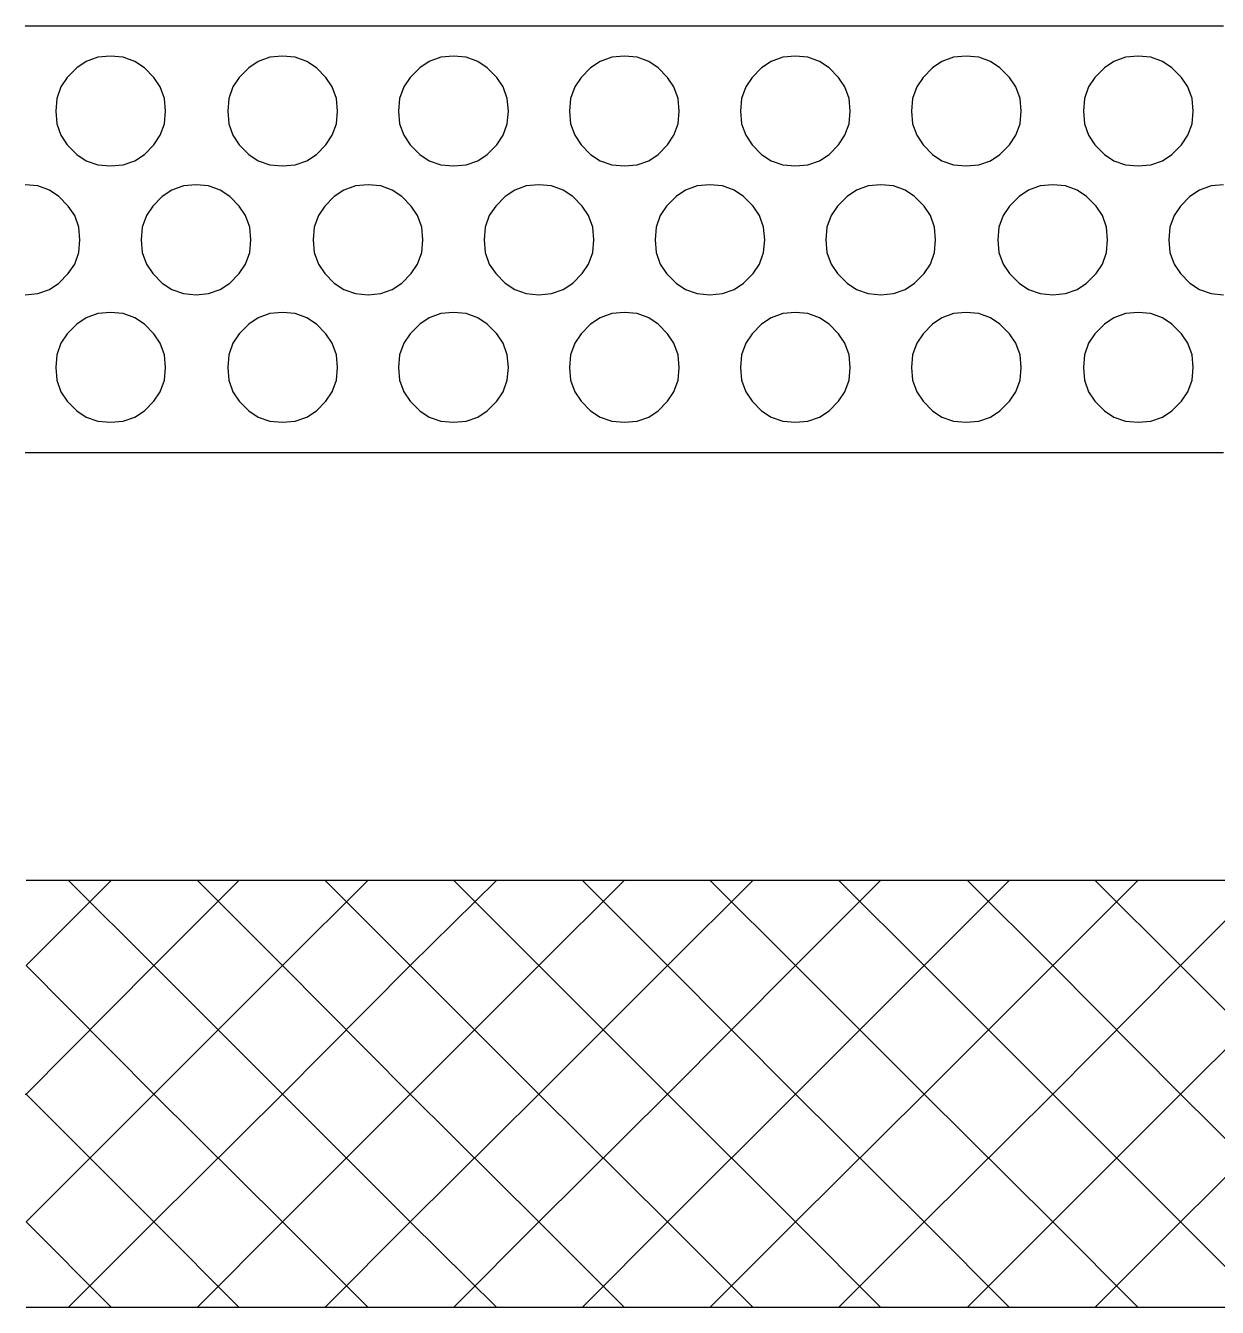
# Model space of a CAD drawing. Header units: inches. Extents: x 47316 to 59086, y 3141 to 11743.
# Drawn here: x 50325.12 to 50339.08, y 3738.15 to 3753.15 of the extents above; entities that cross this region are included whole.
import ezdxf

# ---------------------------------------------------------------- set-up
doc = ezdxf.new("R2010")
doc.units = ezdxf.units.IN
doc.header["$MEASUREMENT"] = 0

msp = doc.modelspace()

# ---------------------------------------------------------------- linework, layer by layer
at = {"color": 0, "lineweight": -3}
for p, q in [((50325.118, 3753.154), (50326.119, 3753.154)), ((50326.119, 3753.154), (50327.119, 3753.154)), ((50327.119, 3753.154), (50328.132, 3753.154)), ((50328.132, 3753.154), (50329.133, 3753.154)), ((50329.133, 3753.154), (50330.133, 3753.154)), ((50330.133, 3753.154), (50331.134, 3753.154)), ((50331.134, 3753.154), (50332.135, 3753.154)), ((50332.135, 3753.154), (50333.135, 3753.154)), ((50333.135, 3753.154), (50334.136, 3753.154)), ((50334.136, 3753.154), (50335.137, 3753.154)), ((50335.137, 3753.154), (50336.137, 3753.154)), ((50336.137, 3753.154), (50337.15, 3753.154)), ((50337.15, 3753.154), (50338.151, 3753.154)), ((50338.151, 3753.154), (50339.151, 3753.154)), ((50325.97, 3752.784), (50325.834, 3752.734)), ((50326.119, 3752.796), (50325.97, 3752.784)), ((50326.267, 3752.784), (50326.119, 3752.796)), ((50326.403, 3752.734), (50326.267, 3752.784)), ((50327.984, 3752.784), (50327.848, 3752.734)), ((50328.132, 3752.796), (50327.984, 3752.784)), ((50328.28, 3752.784), (50328.132, 3752.796)), ((50328.416, 3752.734), (50328.28, 3752.784)), ((50329.985, 3752.784), (50329.849, 3752.734)), ((50330.133, 3752.796), (50329.985, 3752.784)), ((50330.282, 3752.784), (50330.133, 3752.796)), ((50330.418, 3752.734), (50330.282, 3752.784)), ((50331.986, 3752.784), (50331.851, 3752.734)), ((50332.135, 3752.796), (50331.986, 3752.784)), ((50332.283, 3752.784), (50332.135, 3752.796)), ((50332.419, 3752.734), (50332.283, 3752.784)), ((50333.988, 3752.784), (50333.852, 3752.734)), ((50334.136, 3752.796), (50333.988, 3752.784)), ((50334.284, 3752.784), (50334.136, 3752.796)), ((50334.42, 3752.734), (50334.284, 3752.784)), ((50335.989, 3752.784), (50335.853, 3752.734)), ((50336.137, 3752.796), (50335.989, 3752.784)), ((50336.285, 3752.784), (50336.137, 3752.796)), ((50336.421, 3752.734), (50336.285, 3752.784)), ((50338.002, 3752.784), (50337.867, 3752.734)), ((50338.151, 3752.796), (50338.002, 3752.784)), ((50338.299, 3752.784), (50338.151, 3752.796)), ((50338.435, 3752.734), (50338.299, 3752.784)), ((50325.723, 3752.66), (50325.612, 3752.549)), ((50325.834, 3752.734), (50325.723, 3752.66)), ((50326.514, 3752.66), (50326.403, 3752.734)), ((50326.625, 3752.549), (50326.514, 3752.66)), ((50327.737, 3752.66), (50327.626, 3752.549)), ((50327.848, 3752.734), (50327.737, 3752.66)), ((50328.528, 3752.66), (50328.416, 3752.734)), ((50328.639, 3752.549), (50328.528, 3752.66)), ((50329.738, 3752.66), (50329.627, 3752.549)), ((50329.849, 3752.734), (50329.738, 3752.66)), ((50330.529, 3752.66), (50330.418, 3752.734)), ((50330.64, 3752.549), (50330.529, 3752.66)), ((50331.739, 3752.66), (50331.628, 3752.549)), ((50331.851, 3752.734), (50331.739, 3752.66)), ((50332.53, 3752.66), (50332.419, 3752.734)), ((50332.641, 3752.549), (50332.53, 3752.66)), ((50333.741, 3752.66), (50333.629, 3752.549)), ((50333.852, 3752.734), (50333.741, 3752.66)), ((50334.531, 3752.66), (50334.42, 3752.734)), ((50334.642, 3752.549), (50334.531, 3752.66)), ((50335.742, 3752.66), (50335.631, 3752.549)), ((50335.853, 3752.734), (50335.742, 3752.66)), ((50336.532, 3752.66), (50336.421, 3752.734)), ((50336.644, 3752.549), (50336.532, 3752.66)), ((50337.755, 3752.66), (50337.644, 3752.549)), ((50337.867, 3752.734), (50337.755, 3752.66)), ((50338.546, 3752.66), (50338.435, 3752.734)), ((50338.657, 3752.549), (50338.546, 3752.66)), ((50325.612, 3752.549), (50325.538, 3752.438)), ((50326.699, 3752.438), (50326.625, 3752.549)), ((50327.626, 3752.549), (50327.552, 3752.438)), ((50328.713, 3752.438), (50328.639, 3752.549)), ((50329.627, 3752.549), (50329.553, 3752.438)), ((50330.714, 3752.438), (50330.64, 3752.549)), ((50331.628, 3752.549), (50331.554, 3752.438)), ((50332.715, 3752.438), (50332.641, 3752.549)), ((50333.629, 3752.549), (50333.555, 3752.438)), ((50334.717, 3752.438), (50334.642, 3752.549)), ((50335.631, 3752.549), (50335.557, 3752.438)), ((50336.718, 3752.438), (50336.644, 3752.549)), ((50337.644, 3752.549), (50337.57, 3752.438)), ((50338.731, 3752.438), (50338.657, 3752.549)), ((50325.538, 3752.438), (50325.489, 3752.302)), ((50326.749, 3752.302), (50326.699, 3752.438)), ((50327.552, 3752.438), (50327.502, 3752.302)), ((50328.762, 3752.302), (50328.713, 3752.438)), ((50329.553, 3752.438), (50329.503, 3752.302)), ((50330.763, 3752.302), (50330.714, 3752.438)), ((50331.554, 3752.438), (50331.505, 3752.302)), ((50332.765, 3752.302), (50332.715, 3752.438)), ((50333.555, 3752.438), (50333.506, 3752.302)), ((50334.766, 3752.302), (50334.717, 3752.438)), ((50335.557, 3752.438), (50335.507, 3752.302)), ((50336.767, 3752.302), (50336.718, 3752.438)), ((50337.57, 3752.438), (50337.521, 3752.302)), ((50338.781, 3752.302), (50338.731, 3752.438)), ((50325.489, 3752.302), (50325.476, 3752.154)), ((50326.761, 3752.154), (50326.749, 3752.302)), ((50327.502, 3752.302), (50327.49, 3752.154)), ((50328.775, 3752.154), (50328.762, 3752.302)), ((50329.503, 3752.302), (50329.491, 3752.154)), ((50330.776, 3752.154), (50330.763, 3752.302)), ((50331.505, 3752.302), (50331.492, 3752.154)), ((50332.777, 3752.154), (50332.765, 3752.302)), ((50333.506, 3752.302), (50333.494, 3752.154)), ((50334.778, 3752.154), (50334.766, 3752.302)), ((50335.507, 3752.302), (50335.495, 3752.154)), ((50336.78, 3752.154), (50336.767, 3752.302)), ((50337.521, 3752.302), (50337.508, 3752.154)), ((50338.793, 3752.154), (50338.781, 3752.302)), ((50325.476, 3752.154), (50325.489, 3752.006)), ((50326.749, 3752.006), (50326.761, 3752.154)), ((50327.49, 3752.154), (50327.502, 3752.006)), ((50328.762, 3752.006), (50328.775, 3752.154)), ((50329.491, 3752.154), (50329.503, 3752.006)), ((50330.763, 3752.006), (50330.776, 3752.154)), ((50331.492, 3752.154), (50331.505, 3752.006)), ((50332.765, 3752.006), (50332.777, 3752.154)), ((50333.494, 3752.154), (50333.506, 3752.006)), ((50334.766, 3752.006), (50334.778, 3752.154)), ((50335.495, 3752.154), (50335.507, 3752.006)), ((50336.767, 3752.006), (50336.78, 3752.154)), ((50337.508, 3752.154), (50337.521, 3752.006)), ((50338.781, 3752.006), (50338.793, 3752.154)), ((50325.489, 3752.006), (50325.538, 3751.87)), ((50325.538, 3751.87), (50325.612, 3751.759)), ((50326.625, 3751.759), (50326.699, 3751.87)), ((50326.699, 3751.87), (50326.749, 3752.006)), ((50327.502, 3752.006), (50327.552, 3751.87)), ((50327.552, 3751.87), (50327.626, 3751.759)), ((50328.639, 3751.759), (50328.713, 3751.87)), ((50328.713, 3751.87), (50328.762, 3752.006)), ((50329.503, 3752.006), (50329.553, 3751.87)), ((50329.553, 3751.87), (50329.627, 3751.759)), ((50330.64, 3751.759), (50330.714, 3751.87)), ((50330.714, 3751.87), (50330.763, 3752.006)), ((50331.505, 3752.006), (50331.554, 3751.87)), ((50331.554, 3751.87), (50331.628, 3751.759)), ((50332.641, 3751.759), (50332.715, 3751.87)), ((50332.715, 3751.87), (50332.765, 3752.006)), ((50333.506, 3752.006), (50333.555, 3751.87)), ((50333.555, 3751.87), (50333.629, 3751.759)), ((50334.642, 3751.759), (50334.717, 3751.87)), ((50334.717, 3751.87), (50334.766, 3752.006)), ((50335.507, 3752.006), (50335.557, 3751.87)), ((50335.557, 3751.87), (50335.631, 3751.759)), ((50336.644, 3751.759), (50336.718, 3751.87)), ((50336.718, 3751.87), (50336.767, 3752.006)), ((50337.521, 3752.006), (50337.57, 3751.87)), ((50337.57, 3751.87), (50337.644, 3751.759)), ((50338.657, 3751.759), (50338.731, 3751.87)), ((50338.731, 3751.87), (50338.781, 3752.006)), ((50325.612, 3751.759), (50325.723, 3751.647)), ((50326.514, 3751.647), (50326.625, 3751.759)), ((50327.626, 3751.759), (50327.737, 3751.647)), ((50328.528, 3751.647), (50328.639, 3751.759)), ((50329.627, 3751.759), (50329.738, 3751.647)), ((50330.529, 3751.647), (50330.64, 3751.759)), ((50331.628, 3751.759), (50331.739, 3751.647)), ((50332.53, 3751.647), (50332.641, 3751.759)), ((50333.629, 3751.759), (50333.741, 3751.647)), ((50334.531, 3751.647), (50334.642, 3751.759)), ((50335.631, 3751.759), (50335.742, 3751.647)), ((50336.532, 3751.647), (50336.644, 3751.759)), ((50337.644, 3751.759), (50337.755, 3751.647)), ((50338.546, 3751.647), (50338.657, 3751.759)), ((50325.723, 3751.647), (50325.834, 3751.573)), ((50325.834, 3751.573), (50325.97, 3751.524)), ((50326.267, 3751.524), (50326.403, 3751.573)), ((50326.403, 3751.573), (50326.514, 3751.647)), ((50327.737, 3751.647), (50327.848, 3751.573)), ((50327.848, 3751.573), (50327.984, 3751.524)), ((50328.28, 3751.524), (50328.416, 3751.573)), ((50328.416, 3751.573), (50328.528, 3751.647)), ((50329.738, 3751.647), (50329.849, 3751.573)), ((50329.849, 3751.573), (50329.985, 3751.524)), ((50330.282, 3751.524), (50330.418, 3751.573)), ((50330.418, 3751.573), (50330.529, 3751.647)), ((50331.739, 3751.647), (50331.851, 3751.573)), ((50331.851, 3751.573), (50331.986, 3751.524)), ((50332.283, 3751.524), (50332.419, 3751.573)), ((50332.419, 3751.573), (50332.53, 3751.647)), ((50333.741, 3751.647), (50333.852, 3751.573)), ((50333.852, 3751.573), (50333.988, 3751.524)), ((50334.284, 3751.524), (50334.42, 3751.573)), ((50334.42, 3751.573), (50334.531, 3751.647)), ((50335.742, 3751.647), (50335.853, 3751.573)), ((50335.853, 3751.573), (50335.989, 3751.524)), ((50336.285, 3751.524), (50336.421, 3751.573)), ((50336.421, 3751.573), (50336.532, 3751.647)), ((50337.755, 3751.647), (50337.867, 3751.573)), ((50337.867, 3751.573), (50338.002, 3751.524)), ((50338.299, 3751.524), (50338.435, 3751.573)), ((50338.435, 3751.573), (50338.546, 3751.647)), ((50325.97, 3751.524), (50326.119, 3751.511)), ((50326.119, 3751.511), (50326.267, 3751.524)), ((50327.984, 3751.524), (50328.132, 3751.511)), ((50328.132, 3751.511), (50328.28, 3751.524)), ((50329.985, 3751.524), (50330.133, 3751.511)), ((50330.133, 3751.511), (50330.282, 3751.524)), ((50331.986, 3751.524), (50332.135, 3751.511)), ((50332.135, 3751.511), (50332.283, 3751.524)), ((50333.988, 3751.524), (50334.136, 3751.511)), ((50334.136, 3751.511), (50334.284, 3751.524)), ((50335.989, 3751.524), (50336.137, 3751.511)), ((50336.137, 3751.511), (50336.285, 3751.524)), ((50338.002, 3751.524), (50338.151, 3751.511)), ((50338.151, 3751.511), (50338.299, 3751.524)), ((50325.266, 3751.277), (50325.118, 3751.289)), ((50325.402, 3751.227), (50325.266, 3751.277)), ((50326.971, 3751.277), (50326.835, 3751.227)), ((50327.119, 3751.289), (50326.971, 3751.277)), ((50327.267, 3751.277), (50327.119, 3751.289)), ((50327.403, 3751.227), (50327.267, 3751.277)), ((50328.985, 3751.277), (50328.849, 3751.227)), ((50329.133, 3751.289), (50328.985, 3751.277)), ((50329.281, 3751.277), (50329.133, 3751.289)), ((50329.417, 3751.227), (50329.281, 3751.277)), ((50330.986, 3751.277), (50330.85, 3751.227)), ((50331.134, 3751.289), (50330.986, 3751.277)), ((50331.282, 3751.277), (50331.134, 3751.289)), ((50331.418, 3751.227), (50331.282, 3751.277)), ((50332.987, 3751.277), (50332.851, 3751.227)), ((50333.135, 3751.289), (50332.987, 3751.277)), ((50333.284, 3751.277), (50333.135, 3751.289)), ((50333.419, 3751.227), (50333.284, 3751.277)), ((50334.988, 3751.277), (50334.852, 3751.227)), ((50335.137, 3751.289), (50334.988, 3751.277)), ((50335.285, 3751.277), (50335.137, 3751.289)), ((50335.421, 3751.227), (50335.285, 3751.277)), ((50337.002, 3751.277), (50336.866, 3751.227)), ((50337.15, 3751.289), (50337.002, 3751.277)), ((50337.298, 3751.277), (50337.15, 3751.289)), ((50337.434, 3751.227), (50337.298, 3751.277)), ((50339.003, 3751.277), (50338.867, 3751.227)), ((50339.151, 3751.289), (50339.003, 3751.277)), ((50325.513, 3751.153), (50325.402, 3751.227)), ((50325.624, 3751.042), (50325.513, 3751.153)), ((50326.724, 3751.153), (50326.613, 3751.042)), ((50326.835, 3751.227), (50326.724, 3751.153)), ((50327.515, 3751.153), (50327.403, 3751.227)), ((50327.626, 3751.042), (50327.515, 3751.153)), ((50328.738, 3751.153), (50328.626, 3751.042)), ((50328.849, 3751.227), (50328.738, 3751.153)), ((50329.528, 3751.153), (50329.417, 3751.227)), ((50329.639, 3751.042), (50329.528, 3751.153)), ((50330.739, 3751.153), (50330.628, 3751.042)), ((50330.85, 3751.227), (50330.739, 3751.153)), ((50331.529, 3751.153), (50331.418, 3751.227)), ((50331.641, 3751.042), (50331.529, 3751.153)), ((50332.74, 3751.153), (50332.629, 3751.042)), ((50332.851, 3751.227), (50332.74, 3751.153)), ((50333.531, 3751.153), (50333.419, 3751.227)), ((50333.642, 3751.042), (50333.531, 3751.153)), ((50334.741, 3751.153), (50334.63, 3751.042)), ((50334.852, 3751.227), (50334.741, 3751.153)), ((50335.532, 3751.153), (50335.421, 3751.227)), ((50335.643, 3751.042), (50335.532, 3751.153)), ((50336.755, 3751.153), (50336.644, 3751.042)), ((50336.866, 3751.227), (50336.755, 3751.153)), ((50337.545, 3751.153), (50337.434, 3751.227)), ((50337.657, 3751.042), (50337.545, 3751.153)), ((50338.756, 3751.153), (50338.645, 3751.042)), ((50338.867, 3751.227), (50338.756, 3751.153)), ((50325.699, 3750.931), (50325.624, 3751.042)), ((50326.613, 3751.042), (50326.539, 3750.931)), ((50327.7, 3750.931), (50327.626, 3751.042)), ((50328.626, 3751.042), (50328.552, 3750.931)), ((50329.713, 3750.931), (50329.639, 3751.042)), ((50330.628, 3751.042), (50330.553, 3750.931)), ((50331.715, 3750.931), (50331.641, 3751.042)), ((50332.629, 3751.042), (50332.555, 3750.931)), ((50333.716, 3750.931), (50333.642, 3751.042)), ((50334.63, 3751.042), (50334.556, 3750.931)), ((50335.717, 3750.931), (50335.643, 3751.042)), ((50336.644, 3751.042), (50336.569, 3750.931)), ((50337.731, 3750.931), (50337.657, 3751.042)), ((50338.645, 3751.042), (50338.571, 3750.931)), ((50325.748, 3750.795), (50325.699, 3750.931)), ((50326.539, 3750.931), (50326.489, 3750.795)), ((50327.749, 3750.795), (50327.7, 3750.931)), ((50328.552, 3750.931), (50328.503, 3750.795)), ((50329.763, 3750.795), (50329.713, 3750.931)), ((50330.553, 3750.931), (50330.504, 3750.795)), ((50331.764, 3750.795), (50331.715, 3750.931)), ((50332.555, 3750.931), (50332.505, 3750.795)), ((50333.765, 3750.795), (50333.716, 3750.931)), ((50334.556, 3750.931), (50334.506, 3750.795)), ((50335.767, 3750.795), (50335.717, 3750.931)), ((50336.569, 3750.931), (50336.52, 3750.795)), ((50337.78, 3750.795), (50337.731, 3750.931)), ((50338.571, 3750.931), (50338.521, 3750.795)), ((50325.76, 3750.647), (50325.748, 3750.795)), ((50326.489, 3750.795), (50326.477, 3750.647)), ((50327.762, 3750.647), (50327.749, 3750.795)), ((50328.503, 3750.795), (50328.49, 3750.647)), ((50329.775, 3750.647), (50329.763, 3750.795)), ((50330.504, 3750.795), (50330.492, 3750.647)), ((50331.776, 3750.647), (50331.764, 3750.795)), ((50332.505, 3750.795), (50332.493, 3750.647)), ((50333.778, 3750.647), (50333.765, 3750.795)), ((50334.506, 3750.795), (50334.494, 3750.647)), ((50335.779, 3750.647), (50335.767, 3750.795)), ((50336.52, 3750.795), (50336.508, 3750.647)), ((50337.792, 3750.647), (50337.78, 3750.795)), ((50338.521, 3750.795), (50338.509, 3750.647)), ((50325.748, 3750.498), (50325.76, 3750.647)), ((50326.477, 3750.647), (50326.489, 3750.498)), ((50327.749, 3750.498), (50327.762, 3750.647)), ((50328.49, 3750.647), (50328.503, 3750.498)), ((50329.763, 3750.498), (50329.775, 3750.647)), ((50330.492, 3750.647), (50330.504, 3750.498)), ((50331.764, 3750.498), (50331.776, 3750.647)), ((50332.493, 3750.647), (50332.505, 3750.498)), ((50333.765, 3750.498), (50333.778, 3750.647)), ((50334.494, 3750.647), (50334.506, 3750.498)), ((50335.767, 3750.498), (50335.779, 3750.647)), ((50336.508, 3750.647), (50336.52, 3750.498)), ((50337.78, 3750.498), (50337.792, 3750.647)), ((50338.509, 3750.647), (50338.521, 3750.498)), ((50325.624, 3750.251), (50325.699, 3750.363)), ((50325.699, 3750.363), (50325.748, 3750.498)), ((50326.489, 3750.498), (50326.539, 3750.363)), ((50326.539, 3750.363), (50326.613, 3750.251)), ((50327.626, 3750.251), (50327.7, 3750.363)), ((50327.7, 3750.363), (50327.749, 3750.498)), ((50328.503, 3750.498), (50328.552, 3750.363)), ((50328.552, 3750.363), (50328.626, 3750.251)), ((50329.639, 3750.251), (50329.713, 3750.363)), ((50329.713, 3750.363), (50329.763, 3750.498)), ((50330.504, 3750.498), (50330.553, 3750.363)), ((50330.553, 3750.363), (50330.628, 3750.251)), ((50331.641, 3750.251), (50331.715, 3750.363)), ((50331.715, 3750.363), (50331.764, 3750.498)), ((50332.505, 3750.498), (50332.555, 3750.363)), ((50332.555, 3750.363), (50332.629, 3750.251)), ((50333.642, 3750.251), (50333.716, 3750.363)), ((50333.716, 3750.363), (50333.765, 3750.498)), ((50334.506, 3750.498), (50334.556, 3750.363)), ((50334.556, 3750.363), (50334.63, 3750.251)), ((50335.643, 3750.251), (50335.717, 3750.363)), ((50335.717, 3750.363), (50335.767, 3750.498)), ((50336.52, 3750.498), (50336.569, 3750.363)), ((50336.569, 3750.363), (50336.644, 3750.251)), ((50337.657, 3750.251), (50337.731, 3750.363)), ((50337.731, 3750.363), (50337.78, 3750.498)), ((50338.521, 3750.498), (50338.571, 3750.363)), ((50338.571, 3750.363), (50338.645, 3750.251)), ((50325.513, 3750.14), (50325.624, 3750.251)), ((50326.613, 3750.251), (50326.724, 3750.14)), ((50327.515, 3750.14), (50327.626, 3750.251)), ((50328.626, 3750.251), (50328.738, 3750.14)), ((50329.528, 3750.14), (50329.639, 3750.251)), ((50330.628, 3750.251), (50330.739, 3750.14)), ((50331.529, 3750.14), (50331.641, 3750.251)), ((50332.629, 3750.251), (50332.74, 3750.14)), ((50333.531, 3750.14), (50333.642, 3750.251)), ((50334.63, 3750.251), (50334.741, 3750.14)), ((50335.532, 3750.14), (50335.643, 3750.251)), ((50336.644, 3750.251), (50336.755, 3750.14)), ((50337.545, 3750.14), (50337.657, 3750.251)), ((50338.645, 3750.251), (50338.756, 3750.14)), ((50325.266, 3750.017), (50325.402, 3750.066)), ((50325.402, 3750.066), (50325.513, 3750.14)), ((50326.724, 3750.14), (50326.835, 3750.066)), ((50326.835, 3750.066), (50326.971, 3750.017)), ((50327.267, 3750.017), (50327.403, 3750.066)), ((50327.403, 3750.066), (50327.515, 3750.14)), ((50328.738, 3750.14), (50328.849, 3750.066)), ((50328.849, 3750.066), (50328.985, 3750.017)), ((50329.281, 3750.017), (50329.417, 3750.066)), ((50329.417, 3750.066), (50329.528, 3750.14)), ((50330.739, 3750.14), (50330.85, 3750.066)), ((50330.85, 3750.066), (50330.986, 3750.017)), ((50331.282, 3750.017), (50331.418, 3750.066)), ((50331.418, 3750.066), (50331.529, 3750.14)), ((50332.74, 3750.14), (50332.851, 3750.066)), ((50332.851, 3750.066), (50332.987, 3750.017)), ((50333.284, 3750.017), (50333.419, 3750.066)), ((50333.419, 3750.066), (50333.531, 3750.14)), ((50334.741, 3750.14), (50334.852, 3750.066)), ((50334.852, 3750.066), (50334.988, 3750.017)), ((50335.285, 3750.017), (50335.421, 3750.066)), ((50335.421, 3750.066), (50335.532, 3750.14)), ((50336.755, 3750.14), (50336.866, 3750.066)), ((50336.866, 3750.066), (50337.002, 3750.017)), ((50337.298, 3750.017), (50337.434, 3750.066)), ((50337.434, 3750.066), (50337.545, 3750.14)), ((50338.756, 3750.14), (50338.867, 3750.066)), ((50338.867, 3750.066), (50339.003, 3750.017)), ((50325.118, 3750.004), (50325.266, 3750.017)), ((50326.971, 3750.017), (50327.119, 3750.004)), ((50327.119, 3750.004), (50327.267, 3750.017)), ((50328.985, 3750.017), (50329.133, 3750.004)), ((50329.133, 3750.004), (50329.281, 3750.017)), ((50330.986, 3750.017), (50331.134, 3750.004)), ((50331.134, 3750.004), (50331.282, 3750.017)), ((50332.987, 3750.017), (50333.135, 3750.004)), ((50333.135, 3750.004), (50333.284, 3750.017)), ((50334.988, 3750.017), (50335.137, 3750.004)), ((50335.137, 3750.004), (50335.285, 3750.017)), ((50337.002, 3750.017), (50337.15, 3750.004)), ((50337.15, 3750.004), (50337.298, 3750.017)), ((50339.003, 3750.017), (50339.151, 3750.004)), ((50325.97, 3749.782), (50325.834, 3749.733)), ((50326.119, 3749.794), (50325.97, 3749.782)), ((50326.267, 3749.782), (50326.119, 3749.794)), ((50326.403, 3749.733), (50326.267, 3749.782)), ((50327.984, 3749.782), (50327.848, 3749.733)), ((50328.132, 3749.794), (50327.984, 3749.782)), ((50328.28, 3749.782), (50328.132, 3749.794)), ((50328.416, 3749.733), (50328.28, 3749.782)), ((50329.985, 3749.782), (50329.849, 3749.733)), ((50330.133, 3749.794), (50329.985, 3749.782)), ((50330.282, 3749.782), (50330.133, 3749.794)), ((50330.418, 3749.733), (50330.282, 3749.782)), ((50331.986, 3749.782), (50331.851, 3749.733)), ((50332.135, 3749.794), (50331.986, 3749.782)), ((50332.283, 3749.782), (50332.135, 3749.794)), ((50332.419, 3749.733), (50332.283, 3749.782)), ((50333.988, 3749.782), (50333.852, 3749.733)), ((50334.136, 3749.794), (50333.988, 3749.782)), ((50334.284, 3749.782), (50334.136, 3749.794)), ((50334.42, 3749.733), (50334.284, 3749.782)), ((50335.989, 3749.782), (50335.853, 3749.733)), ((50336.137, 3749.794), (50335.989, 3749.782)), ((50336.285, 3749.782), (50336.137, 3749.794)), ((50336.421, 3749.733), (50336.285, 3749.782)), ((50338.002, 3749.782), (50337.867, 3749.733)), ((50338.151, 3749.794), (50338.002, 3749.782)), ((50338.299, 3749.782), (50338.151, 3749.794)), ((50338.435, 3749.733), (50338.299, 3749.782)), ((50325.723, 3749.658), (50325.612, 3749.547)), ((50325.834, 3749.733), (50325.723, 3749.658)), ((50326.514, 3749.658), (50326.403, 3749.733)), ((50326.625, 3749.547), (50326.514, 3749.658)), ((50327.737, 3749.658), (50327.626, 3749.547)), ((50327.848, 3749.733), (50327.737, 3749.658)), ((50328.528, 3749.658), (50328.416, 3749.733)), ((50328.639, 3749.547), (50328.528, 3749.658)), ((50329.738, 3749.658), (50329.627, 3749.547)), ((50329.849, 3749.733), (50329.738, 3749.658)), ((50330.529, 3749.658), (50330.418, 3749.733)), ((50330.64, 3749.547), (50330.529, 3749.658)), ((50331.739, 3749.658), (50331.628, 3749.547)), ((50331.851, 3749.733), (50331.739, 3749.658)), ((50332.53, 3749.658), (50332.419, 3749.733)), ((50332.641, 3749.547), (50332.53, 3749.658)), ((50333.741, 3749.658), (50333.629, 3749.547)), ((50333.852, 3749.733), (50333.741, 3749.658)), ((50334.531, 3749.658), (50334.42, 3749.733)), ((50334.642, 3749.547), (50334.531, 3749.658)), ((50335.742, 3749.658), (50335.631, 3749.547)), ((50335.853, 3749.733), (50335.742, 3749.658)), ((50336.532, 3749.658), (50336.421, 3749.733)), ((50336.644, 3749.547), (50336.532, 3749.658)), ((50337.755, 3749.658), (50337.644, 3749.547)), ((50337.867, 3749.733), (50337.755, 3749.658)), ((50338.546, 3749.658), (50338.435, 3749.733)), ((50338.657, 3749.547), (50338.546, 3749.658)), ((50325.612, 3749.547), (50325.538, 3749.436)), ((50326.699, 3749.436), (50326.625, 3749.547)), ((50327.626, 3749.547), (50327.552, 3749.436)), ((50328.713, 3749.436), (50328.639, 3749.547)), ((50329.627, 3749.547), (50329.553, 3749.436)), ((50330.714, 3749.436), (50330.64, 3749.547)), ((50331.628, 3749.547), (50331.554, 3749.436)), ((50332.715, 3749.436), (50332.641, 3749.547)), ((50333.629, 3749.547), (50333.555, 3749.436)), ((50334.717, 3749.436), (50334.642, 3749.547)), ((50335.631, 3749.547), (50335.557, 3749.436)), ((50336.718, 3749.436), (50336.644, 3749.547)), ((50337.644, 3749.547), (50337.57, 3749.436)), ((50338.731, 3749.436), (50338.657, 3749.547)), ((50325.538, 3749.436), (50325.489, 3749.3)), ((50326.749, 3749.3), (50326.699, 3749.436)), ((50327.552, 3749.436), (50327.502, 3749.3)), ((50328.762, 3749.3), (50328.713, 3749.436)), ((50329.553, 3749.436), (50329.503, 3749.3)), ((50330.763, 3749.3), (50330.714, 3749.436)), ((50331.554, 3749.436), (50331.505, 3749.3)), ((50332.765, 3749.3), (50332.715, 3749.436)), ((50333.555, 3749.436), (50333.506, 3749.3)), ((50334.766, 3749.3), (50334.717, 3749.436)), ((50335.557, 3749.436), (50335.507, 3749.3)), ((50336.767, 3749.3), (50336.718, 3749.436)), ((50337.57, 3749.436), (50337.521, 3749.3)), ((50338.781, 3749.3), (50338.731, 3749.436)), ((50325.489, 3749.3), (50325.476, 3749.152)), ((50326.761, 3749.152), (50326.749, 3749.3)), ((50327.502, 3749.3), (50327.49, 3749.152)), ((50328.775, 3749.152), (50328.762, 3749.3)), ((50329.503, 3749.3), (50329.491, 3749.152)), ((50330.776, 3749.152), (50330.763, 3749.3)), ((50331.505, 3749.3), (50331.492, 3749.152)), ((50332.777, 3749.152), (50332.765, 3749.3)), ((50333.506, 3749.3), (50333.494, 3749.152)), ((50334.778, 3749.152), (50334.766, 3749.3)), ((50335.507, 3749.3), (50335.495, 3749.152)), ((50336.78, 3749.152), (50336.767, 3749.3)), ((50337.521, 3749.3), (50337.508, 3749.152)), ((50338.793, 3749.152), (50338.781, 3749.3)), ((50325.476, 3749.152), (50325.489, 3749.004)), ((50326.749, 3749.004), (50326.761, 3749.152)), ((50327.49, 3749.152), (50327.502, 3749.004)), ((50328.762, 3749.004), (50328.775, 3749.152)), ((50329.491, 3749.152), (50329.503, 3749.004)), ((50330.763, 3749.004), (50330.776, 3749.152)), ((50331.492, 3749.152), (50331.505, 3749.004)), ((50332.765, 3749.004), (50332.777, 3749.152)), ((50333.494, 3749.152), (50333.506, 3749.004)), ((50334.766, 3749.004), (50334.778, 3749.152)), ((50335.495, 3749.152), (50335.507, 3749.004)), ((50336.767, 3749.004), (50336.78, 3749.152)), ((50337.508, 3749.152), (50337.521, 3749.004)), ((50338.781, 3749.004), (50338.793, 3749.152)), ((50325.489, 3749.004), (50325.538, 3748.868)), ((50325.538, 3748.868), (50325.612, 3748.757)), ((50326.625, 3748.757), (50326.699, 3748.868)), ((50326.699, 3748.868), (50326.749, 3749.004)), ((50327.502, 3749.004), (50327.552, 3748.868)), ((50327.552, 3748.868), (50327.626, 3748.757)), ((50328.639, 3748.757), (50328.713, 3748.868)), ((50328.713, 3748.868), (50328.762, 3749.004)), ((50329.503, 3749.004), (50329.553, 3748.868)), ((50329.553, 3748.868), (50329.627, 3748.757)), ((50330.64, 3748.757), (50330.714, 3748.868)), ((50330.714, 3748.868), (50330.763, 3749.004)), ((50331.505, 3749.004), (50331.554, 3748.868)), ((50331.554, 3748.868), (50331.628, 3748.757)), ((50332.641, 3748.757), (50332.715, 3748.868)), ((50332.715, 3748.868), (50332.765, 3749.004)), ((50333.506, 3749.004), (50333.555, 3748.868)), ((50333.555, 3748.868), (50333.629, 3748.757)), ((50334.642, 3748.757), (50334.717, 3748.868)), ((50334.717, 3748.868), (50334.766, 3749.004)), ((50335.507, 3749.004), (50335.557, 3748.868)), ((50335.557, 3748.868), (50335.631, 3748.757)), ((50336.644, 3748.757), (50336.718, 3748.868)), ((50336.718, 3748.868), (50336.767, 3749.004)), ((50337.521, 3749.004), (50337.57, 3748.868)), ((50337.57, 3748.868), (50337.644, 3748.757)), ((50338.657, 3748.757), (50338.731, 3748.868)), ((50338.731, 3748.868), (50338.781, 3749.004)), ((50325.612, 3748.757), (50325.723, 3748.645)), ((50326.514, 3748.645), (50326.625, 3748.757)), ((50327.626, 3748.757), (50327.737, 3748.645)), ((50328.528, 3748.645), (50328.639, 3748.757)), ((50329.627, 3748.757), (50329.738, 3748.645)), ((50330.529, 3748.645), (50330.64, 3748.757)), ((50331.628, 3748.757), (50331.739, 3748.645)), ((50332.53, 3748.645), (50332.641, 3748.757)), ((50333.629, 3748.757), (50333.741, 3748.645)), ((50334.531, 3748.645), (50334.642, 3748.757)), ((50335.631, 3748.757), (50335.742, 3748.645)), ((50336.532, 3748.645), (50336.644, 3748.757)), ((50337.644, 3748.757), (50337.755, 3748.645)), ((50338.546, 3748.645), (50338.657, 3748.757)), ((50325.723, 3748.645), (50325.834, 3748.571)), ((50325.834, 3748.571), (50325.97, 3748.522)), ((50326.267, 3748.522), (50326.403, 3748.571)), ((50326.403, 3748.571), (50326.514, 3748.645)), ((50327.737, 3748.645), (50327.848, 3748.571)), ((50327.848, 3748.571), (50327.984, 3748.522)), ((50328.28, 3748.522), (50328.416, 3748.571)), ((50328.416, 3748.571), (50328.528, 3748.645)), ((50329.738, 3748.645), (50329.849, 3748.571)), ((50329.849, 3748.571), (50329.985, 3748.522)), ((50330.282, 3748.522), (50330.418, 3748.571)), ((50330.418, 3748.571), (50330.529, 3748.645)), ((50331.739, 3748.645), (50331.851, 3748.571)), ((50331.851, 3748.571), (50331.986, 3748.522)), ((50332.283, 3748.522), (50332.419, 3748.571)), ((50332.419, 3748.571), (50332.53, 3748.645)), ((50333.741, 3748.645), (50333.852, 3748.571)), ((50333.852, 3748.571), (50333.988, 3748.522)), ((50334.284, 3748.522), (50334.42, 3748.571)), ((50334.42, 3748.571), (50334.531, 3748.645)), ((50335.742, 3748.645), (50335.853, 3748.571)), ((50335.853, 3748.571), (50335.989, 3748.522)), ((50336.285, 3748.522), (50336.421, 3748.571)), ((50336.421, 3748.571), (50336.532, 3748.645)), ((50337.755, 3748.645), (50337.867, 3748.571)), ((50337.867, 3748.571), (50338.002, 3748.522)), ((50338.299, 3748.522), (50338.435, 3748.571)), ((50338.435, 3748.571), (50338.546, 3748.645)), ((50325.97, 3748.522), (50326.119, 3748.51)), ((50326.119, 3748.51), (50326.267, 3748.522)), ((50327.984, 3748.522), (50328.132, 3748.51)), ((50328.132, 3748.51), (50328.28, 3748.522)), ((50329.985, 3748.522), (50330.133, 3748.51)), ((50330.133, 3748.51), (50330.282, 3748.522)), ((50331.986, 3748.522), (50332.135, 3748.51)), ((50332.135, 3748.51), (50332.283, 3748.522)), ((50333.988, 3748.522), (50334.136, 3748.51)), ((50334.136, 3748.51), (50334.284, 3748.522)), ((50335.989, 3748.522), (50336.137, 3748.51)), ((50336.137, 3748.51), (50336.285, 3748.522)), ((50338.002, 3748.522), (50338.151, 3748.51)), ((50338.151, 3748.51), (50338.299, 3748.522)), ((50326.119, 3748.151), (50325.118, 3748.151)), ((50327.119, 3748.151), (50326.119, 3748.151)), ((50328.132, 3748.151), (50327.119, 3748.151)), ((50329.133, 3748.151), (50328.132, 3748.151)), ((50330.133, 3748.151), (50329.133, 3748.151)), ((50331.134, 3748.151), (50330.133, 3748.151)), ((50332.135, 3748.151), (50331.134, 3748.151)), ((50333.135, 3748.151), (50332.135, 3748.151)), ((50334.136, 3748.151), (50333.135, 3748.151)), ((50335.137, 3748.151), (50334.136, 3748.151)), ((50336.137, 3748.151), (50335.137, 3748.151)), ((50337.15, 3748.151), (50336.137, 3748.151)), ((50338.151, 3748.151), (50337.15, 3748.151)), ((50339.151, 3748.151), (50338.151, 3748.151)), ((50325.13, 3743.148), (50326.625, 3743.148)), ((50326.131, 3743.148), (50325.13, 3742.148)), ((50326.625, 3742.148), (50325.624, 3743.148)), ((50326.625, 3743.148), (50328.132, 3743.148)), ((50327.626, 3743.148), (50326.625, 3742.148)), ((50328.132, 3742.148), (50327.132, 3743.148)), ((50328.132, 3743.148), (50329.627, 3743.148)), ((50329.133, 3743.148), (50328.132, 3742.148)), ((50329.627, 3742.148), (50328.626, 3743.148)), ((50329.627, 3743.148), (50331.134, 3743.148)), ((50330.64, 3743.148), (50329.627, 3742.148)), ((50331.134, 3742.148), (50330.133, 3743.148)), ((50331.134, 3743.148), (50332.641, 3743.148)), ((50332.135, 3743.148), (50331.134, 3742.148)), ((50332.641, 3742.148), (50331.641, 3743.148)), ((50332.641, 3743.148), (50334.136, 3743.148)), ((50333.642, 3743.148), (50332.641, 3742.148)), ((50334.136, 3742.148), (50333.135, 3743.148)), ((50334.136, 3743.148), (50335.643, 3743.148)), ((50335.137, 3743.148), (50334.136, 3742.148)), ((50335.643, 3742.148), (50334.642, 3743.148)), ((50335.643, 3743.148), (50337.15, 3743.148)), ((50336.644, 3743.148), (50335.643, 3742.148)), ((50337.15, 3742.148), (50336.149, 3743.148)), ((50337.15, 3743.148), (50338.645, 3743.148)), ((50338.151, 3743.148), (50337.15, 3742.148)), ((50338.645, 3742.148), (50337.644, 3743.148)), ((50338.645, 3743.148), (50340.152, 3743.148)), ((50339.645, 3743.148), (50338.645, 3742.148)), ((50325.13, 3740.641), (50326.625, 3742.148)), ((50325.13, 3742.148), (50326.625, 3740.641)), ((50326.625, 3740.641), (50328.132, 3742.148)), ((50326.625, 3742.148), (50328.132, 3740.641)), ((50328.132, 3740.641), (50329.627, 3742.148)), ((50328.132, 3742.148), (50329.627, 3740.641)), ((50329.627, 3740.641), (50331.134, 3742.148)), ((50329.627, 3742.148), (50331.134, 3740.641)), ((50331.134, 3740.641), (50332.641, 3742.148)), ((50331.134, 3742.148), (50332.641, 3740.641)), ((50332.641, 3740.641), (50334.136, 3742.148)), ((50332.641, 3742.148), (50334.136, 3740.641)), ((50334.136, 3740.641), (50335.643, 3742.148)), ((50334.136, 3742.148), (50335.643, 3740.641)), ((50335.643, 3740.641), (50337.15, 3742.148)), ((50335.643, 3742.148), (50337.15, 3740.641)), ((50337.15, 3740.641), (50338.645, 3742.148)), ((50337.15, 3742.148), (50338.645, 3740.641)), ((50338.645, 3740.641), (50340.152, 3742.148)), ((50338.645, 3742.148), (50340.152, 3740.641)), ((50325.118, 3740.641), (50325.13, 3740.641)), ((50326.625, 3739.146), (50325.13, 3740.641)), ((50326.625, 3740.641), (50325.13, 3739.146)), ((50328.132, 3739.146), (50326.625, 3740.641)), ((50328.132, 3740.641), (50326.625, 3739.146)), ((50329.627, 3739.146), (50328.132, 3740.641)), ((50329.627, 3740.641), (50328.132, 3739.146)), ((50331.134, 3739.146), (50329.627, 3740.641)), ((50331.134, 3740.641), (50329.627, 3739.146)), ((50332.641, 3739.146), (50331.134, 3740.641)), ((50332.641, 3740.641), (50331.134, 3739.146)), ((50334.136, 3739.146), (50332.641, 3740.641)), ((50334.136, 3740.641), (50332.641, 3739.146)), ((50335.643, 3739.146), (50334.136, 3740.641)), ((50335.643, 3740.641), (50334.136, 3739.146)), ((50337.15, 3739.146), (50335.643, 3740.641)), ((50337.15, 3740.641), (50335.643, 3739.146)), ((50338.645, 3739.146), (50337.15, 3740.641)), ((50338.645, 3740.641), (50337.15, 3739.146)), ((50340.152, 3739.146), (50338.645, 3740.641)), ((50340.152, 3740.641), (50338.645, 3739.146)), ((50325.13, 3739.146), (50326.131, 3738.145)), ((50325.624, 3738.145), (50326.625, 3739.146)), ((50326.625, 3739.146), (50327.626, 3738.145)), ((50327.132, 3738.145), (50328.132, 3739.146)), ((50328.132, 3739.146), (50329.133, 3738.145)), ((50328.626, 3738.145), (50329.627, 3739.146)), ((50329.627, 3739.146), (50330.64, 3738.145)), ((50330.133, 3738.145), (50331.134, 3739.146)), ((50331.134, 3739.146), (50332.135, 3738.145)), ((50331.641, 3738.145), (50332.641, 3739.146)), ((50332.641, 3739.146), (50333.642, 3738.145)), ((50333.135, 3738.145), (50334.136, 3739.146)), ((50334.136, 3739.146), (50335.137, 3738.145)), ((50334.642, 3738.145), (50335.643, 3739.146)), ((50335.643, 3739.146), (50336.644, 3738.145)), ((50336.149, 3738.145), (50337.15, 3739.146)), ((50337.15, 3739.146), (50338.151, 3738.145)), ((50337.644, 3738.145), (50338.645, 3739.146)), ((50338.645, 3739.146), (50339.645, 3738.145)), ((50326.625, 3738.145), (50325.13, 3738.145)), ((50328.132, 3738.145), (50326.625, 3738.145)), ((50329.627, 3738.145), (50328.132, 3738.145)), ((50331.134, 3738.145), (50329.627, 3738.145)), ((50332.641, 3738.145), (50331.134, 3738.145)), ((50334.136, 3738.145), (50332.641, 3738.145)), ((50335.643, 3738.145), (50334.136, 3738.145)), ((50337.15, 3738.145), (50335.643, 3738.145)), ((50338.645, 3738.145), (50337.15, 3738.145)), ((50340.152, 3738.145), (50338.645, 3738.145))]:
    msp.add_line(p, q, dxfattribs=at)

doc.saveas('drawing.dxf')
